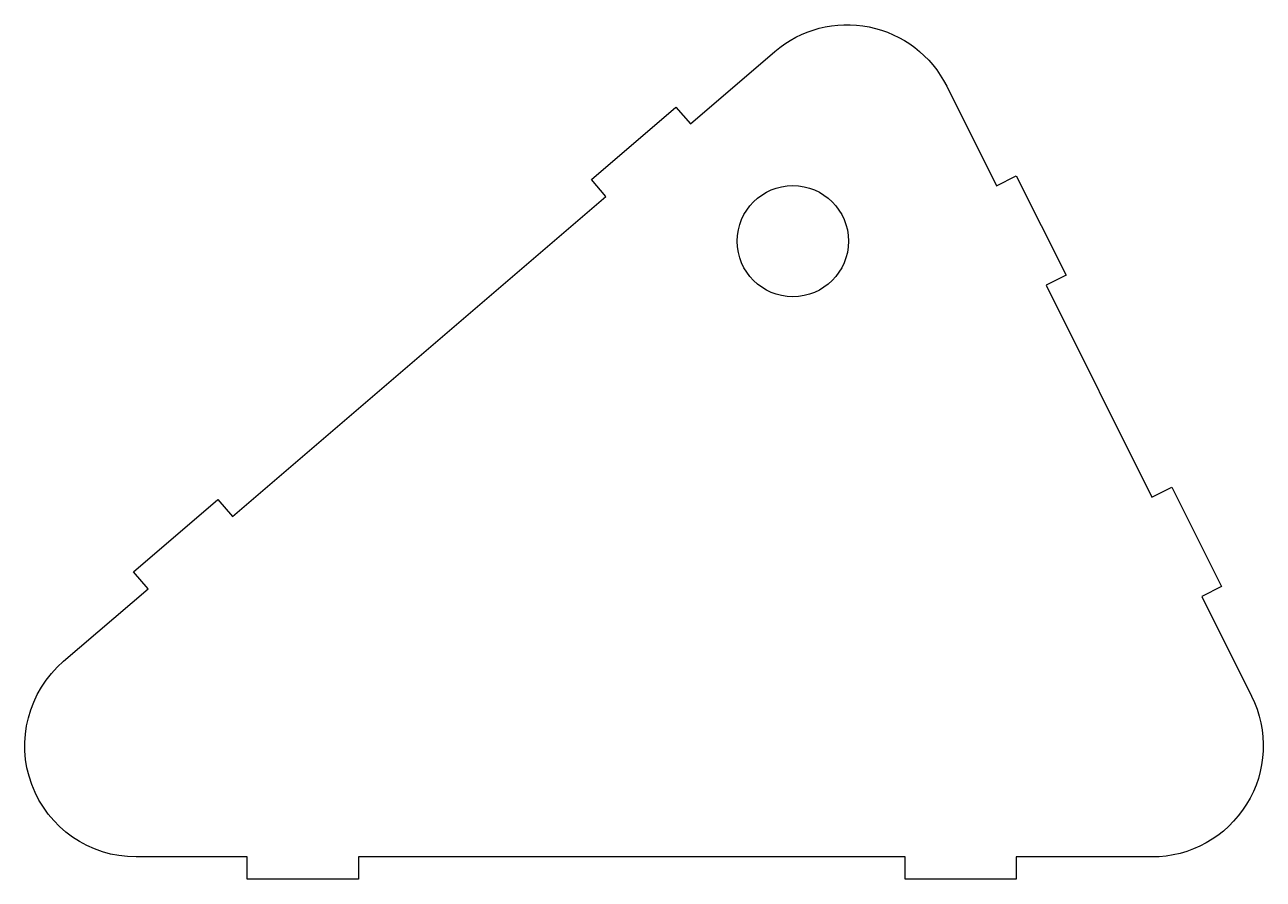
# Model space of a CAD drawing. Header units: millimetres. Extents: x -105 to 7, y -30 to 47.
import ezdxf

# ---------------------------------------------------------------- set-up
doc = ezdxf.new("R2010")
doc.units = ezdxf.units.MM
doc.layers.get('0').update_dxf_attribs({"linetype": 'CONTINUOUS'})

msp = doc.modelspace()

# ---------------------------------------------------------------- linework, layer by layer
msp.add_lwpolyline([(5.71, -13.53, -0.557537), (-3.24, -28), (-15.44, -28), (-15.44, -30), (-25.44, -30), (-25.44, -28), (-74.59, -28), (-74.59, -30), (-84.59, -30), (-84.59, -28), (-94.59, -28, -0.696305), (-101.1, -10.41), (-93.51, -3.9), (-94.81, -2.38), (-87.22, 4.13), (-85.92, 2.61), (-52.34, 31.39), (-53.64, 32.91), (-46.05, 39.42), (-44.74, 37.9), (-37.15, 44.41, -0.487928), (-21.7, 41.29), (-17.23, 32.34), (-15.44, 33.24), (-10.97, 24.29), (-12.75, 23.4), (-3.24, 4.36), (-1.45, 5.26), (3.02, -3.69), (1.24, -4.58)], format="xyb", close=True)
msp.add_circle((-35.53, 27.36), 5)

doc.saveas('drawing.dxf')
